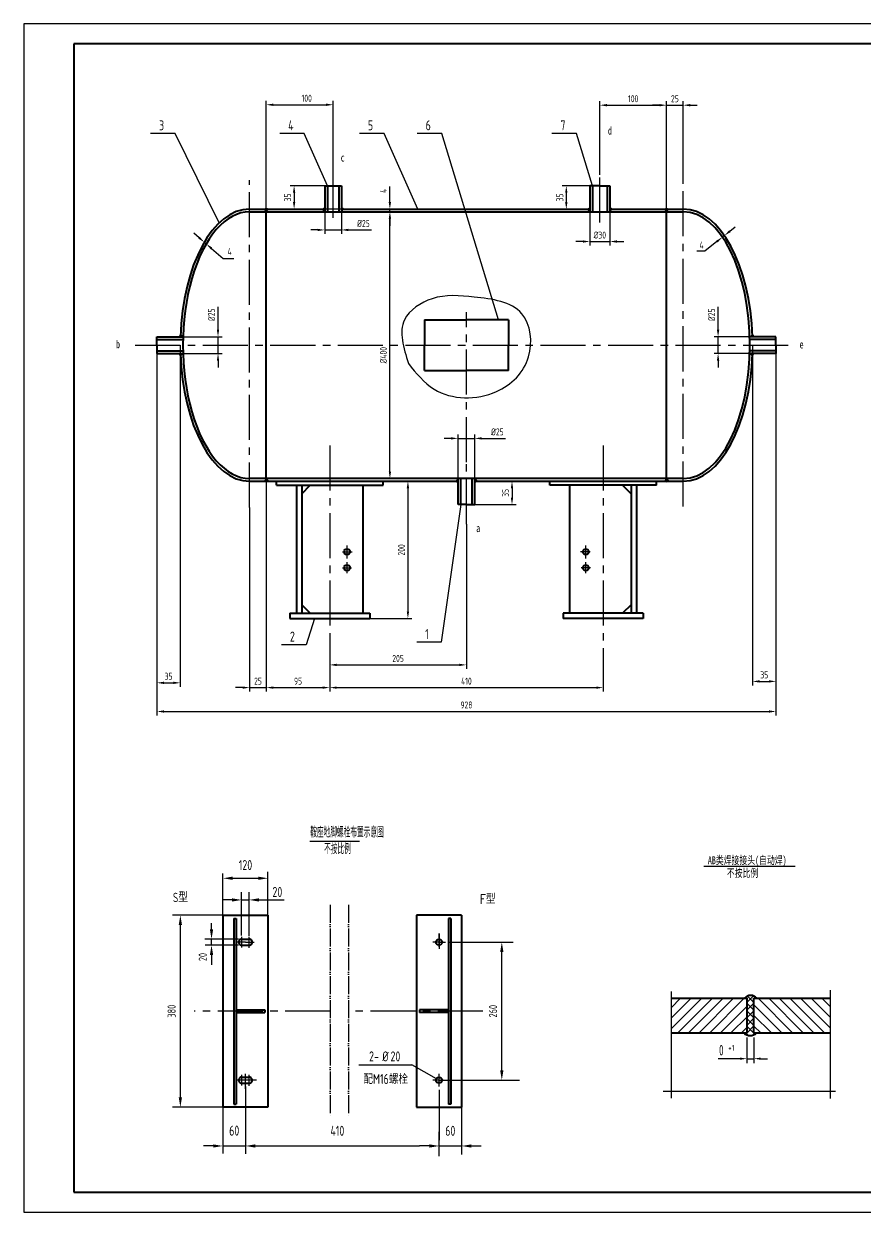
# Model space of a CAD drawing. Extents: x 42 to 883, y 58 to 652.
# Drawn here: x 42 to 462, y 58 to 652 of the extents above; entities that cross this region are included whole.
import ezdxf

# ---------------------------------------------------------------- set-up
doc = ezdxf.new("R2010")
doc.units = 0
doc.header["$LTSCALE"] = 30
doc.header["$MEASUREMENT"] = 0
for name, pattern in [('CENT2', [0.55, 0.4, -0.05, 0.05, -0.05]), ('CENTER2', [1.125, 0.75, -0.125, 0.125, -0.125]), ('DASHED', [0.75, 0.5, -0.25]), ('DIVIDE-M', [39, 30, -3, 0, -3, 0, -3]), ('DIVIDE2', [15.875, 6.35, -3.175, 0, -3.175, 0, -3.175])]:
    doc.linetypes.add(name, pattern=pattern)
doc.layers.get('0').update_dxf_attribs({"color": 3, "linetype": 'CONTINUOUS'})
doc.layers.get('DEFPOINTS').update_dxf_attribs({"linetype": 'CONTINUOUS'})
for name, color, linetype in [('4虚线层', 6, 'DASHED'), ('5剖面线层', 2, 'CONTINUOUS'), ('TXT', 3, 'CONTINUOUS'), ('中心线', 1, 'CENTER2'), ('图层1', 7, 'DIVIDE2'), ('细实线', 3, 'CONTINUOUS')]:
    doc.layers.add(name, color=color, linetype=linetype)
doc.layers.add('粗实线', color=7, linetype='CONTINUOUS', lineweight=40)
doc.layers.add('马 轮廓线', color=7, linetype='CONTINUOUS', lineweight=40)
doc.styles.add('HZ', font='SIMFANG.TTF', dxfattribs={"width": 0.7})
doc.styles.add('HZFS', font='simplex', dxfattribs={"width": 0.8, "bigfont": 'hzdx'})
doc.styles.add('PC_TEXTSTYLE', font='isocp.shx', dxfattribs={"width": 0.8, "bigfont": 'hzfs.shx'})
doc.styles.get("Standard").update_dxf_attribs({"font": 'isocp.shx', "width": 0.707, "bigfont": 'hztxt.shx'})
doc.styles.add('TH_GBDIM', font='romans.shx', dxfattribs={"width": 0.8, "bigfont": 'gbcbig.shx'})
doc.dimstyles.new('TH_GBDIM', dxfattribs={"dimtxt": 3.5, "dimasz": 3.5, "dimexe": 2, "dimexo": 0, "dimgap": 1.5, "dimtad": 1, "dimdec": 0, "dimlfac": 3, "dimzin": 0, "dimdsep": 46, "dimtxsty": 'Standard', "dimcen": 2.5, "dimclrd": 256, "dimclre": 256, "dimclrt": 3, "dimadec": 0, "dimazin": 0, "dimtfac": 0.714286, "dimtdec": 0, "dimtmove": 0, "dimatfit": 3, "dimfxl": 1, "dimtolj": 1, "dimtzin": 0, "dimarcsym": 0})

# ---------------------------------------------------------------- blocks, each defined once
blk = doc.blocks.new('*D15')
at = {"layer": 'DEFPOINTS', "color": 0}
for p in [(196.18, 611.63), (196.18, 575.75), (162.84, 559.47)]:
    blk.add_point(p, dxfattribs=at)
at = {"layer": '细实线', "lineweight": -2}
for p, q in [((162.84, 559.47), (162.84, 613.63)), ((196.18, 575.75), (196.18, 613.63)), ((166.34, 611.63), (192.68, 611.63))]:
    blk.add_line(p, q, dxfattribs=at)
at = {"layer": '细实线'}
for points in [[(166.34, 612.21), (166.34, 611.04), (162.84, 611.63)], [(192.68, 612.21), (192.68, 611.04), (196.18, 611.63)]]:
    blk.add_solid(points, dxfattribs=at)
at = {"layer": '细实线', "color": 3, "insert": (183.03, 614.88), "char_height": 3.5, "attachment_point": 5}
blk.add_mtext('\\A1;100', dxfattribs=at)
blk = doc.blocks.new('*D16')
at = {"layer": 'DEFPOINTS', "color": 0}
for p in [(362.84, 611.4), (329.51, 576.61), (362.84, 559.47)]:
    blk.add_point(p, dxfattribs=at)
at = {"layer": '细实线', "lineweight": -2}
for p, q in [((329.51, 576.61), (329.51, 613.4)), ((362.84, 559.47), (362.84, 613.4)), ((333.01, 611.4), (359.34, 611.4))]:
    blk.add_line(p, q, dxfattribs=at)
at = {"layer": '细实线'}
for points in [[(333.01, 611.99), (333.01, 610.82), (329.51, 611.4)], [(359.34, 611.99), (359.34, 610.82), (362.84, 611.4)]]:
    blk.add_solid(points, dxfattribs=at)
at = {"layer": '细实线', "color": 3, "insert": (346.18, 614.65), "char_height": 3.5, "attachment_point": 5}
blk.add_mtext('\\A1;100', dxfattribs=at)
blk = doc.blocks.new('*D17')
at = {"layer": 'DEFPOINTS', "color": 0}
for p in [(371.18, 611.4), (371.18, 574.45), (362.84, 559.47)]:
    blk.add_point(p, dxfattribs=at)
at = {"layer": '细实线', "lineweight": -2}
for p, q in [((362.84, 559.47), (362.84, 613.4)), ((371.18, 574.45), (371.18, 613.4)), ((359.34, 611.4), (355.84, 611.4)), ((362.84, 611.4), (371.18, 611.4)), ((374.68, 611.4), (378.18, 611.4))]:
    blk.add_line(p, q, dxfattribs=at)
at = {"layer": '细实线'}
for points in [[(359.34, 611.99), (359.34, 610.82), (362.84, 611.4)], [(374.68, 611.99), (374.68, 610.82), (371.18, 611.4)]]:
    blk.add_solid(points, dxfattribs=at)
at = {"layer": '细实线', "color": 3, "insert": (367.01, 614.65), "char_height": 3.5, "attachment_point": 5}
blk.add_mtext('\\A1;25', dxfattribs=at)
blk = doc.blocks.new('*D18')
at = {"layer": 'DEFPOINTS', "color": 0}
for p in [(405.84, 491.47), (417.51, 491.47), (417.51, 323.41)]:
    blk.add_point(p, dxfattribs=at)
at = {"layer": '细实线', "lineweight": -2}
for p, q in [((405.84, 491.47), (405.84, 321.41)), ((417.51, 491.47), (417.51, 321.41)), ((409.34, 323.41), (414.01, 323.41))]:
    blk.add_line(p, q, dxfattribs=at)
at = {"layer": '细实线'}
for points in [[(409.34, 324), (409.34, 322.83), (405.84, 323.41)], [(414.01, 324), (414.01, 322.83), (417.51, 323.41)]]:
    blk.add_solid(points, dxfattribs=at)
at = {"layer": '细实线', "color": 3, "insert": (411.68, 326.66), "char_height": 3.5, "attachment_point": 5}
blk.add_mtext('\\A1;35', dxfattribs=at)
blk = doc.blocks.new('*D19')
at = {"layer": 'DEFPOINTS', "color": 0}
for p in [(200.34, 571.14), (176.72, 559.47), (200.34, 559.47)]:
    blk.add_point(p, dxfattribs=at)
at = {"layer": '细实线', "lineweight": -2}
for p, q in [((200.34, 571.14), (174.72, 571.14)), ((176.72, 567.64), (176.72, 562.97)), ((200.34, 559.47), (174.72, 559.47))]:
    blk.add_line(p, q, dxfattribs=at)
at = {"layer": '细实线'}
for points in [[(176.14, 567.64), (177.3, 567.64), (176.72, 571.14)], [(176.14, 562.97), (177.3, 562.97), (176.72, 559.47)]]:
    blk.add_solid(points, dxfattribs=at)
at = {"layer": '细实线', "color": 3, "insert": (173.47, 565.3), "char_height": 3.5, "attachment_point": 5, "rotation": 90}
blk.add_mtext('\\A1;35', dxfattribs=at)
blk = doc.blocks.new('*D20')
at = {"layer": 'DEFPOINTS', "color": 0}
for p in [(324.51, 571.14), (312.75, 559.47), (324.51, 559.47)]:
    blk.add_point(p, dxfattribs=at)
at = {"layer": '细实线', "lineweight": -2}
for p, q in [((324.51, 571.14), (310.75, 571.14)), ((312.75, 567.64), (312.75, 562.97)), ((324.51, 559.47), (310.75, 559.47))]:
    blk.add_line(p, q, dxfattribs=at)
at = {"layer": '细实线'}
for points in [[(312.17, 567.64), (313.33, 567.64), (312.75, 571.14)], [(312.17, 562.97), (313.33, 562.97), (312.75, 559.47)]]:
    blk.add_solid(points, dxfattribs=at)
at = {"layer": '细实线', "color": 3, "insert": (309.5, 565.3), "char_height": 3.5, "attachment_point": 5, "rotation": 90}
blk.add_mtext('\\A1;35', dxfattribs=at)
blk = doc.blocks.new('*D21')
at = {"layer": 'DEFPOINTS', "color": 0}
for p in [(108.18, 495.64), (119.84, 491.47), (119.84, 322.71)]:
    blk.add_point(p, dxfattribs=at)
at = {"layer": '细实线', "lineweight": -2}
for p, q in [((108.18, 495.64), (108.18, 320.71)), ((119.84, 491.47), (119.84, 320.71)), ((111.68, 322.71), (116.34, 322.71))]:
    blk.add_line(p, q, dxfattribs=at)
at = {"layer": '细实线'}
for points in [[(111.68, 323.29), (111.68, 322.12), (108.18, 322.71)], [(116.34, 323.29), (116.34, 322.12), (119.84, 322.71)]]:
    blk.add_solid(points, dxfattribs=at)
at = {"layer": '细实线', "color": 3, "insert": (114.01, 325.96), "char_height": 3.5, "attachment_point": 5}
blk.add_mtext('\\A1;35', dxfattribs=at)
blk = doc.blocks.new('*D22')
at = {"layer": 'DEFPOINTS', "color": 0}
for p in [(162.84, 423.47), (194.51, 335.94), (194.51, 320.3)]:
    blk.add_point(p, dxfattribs=at)
at = {"layer": '细实线', "lineweight": -2}
for p, q in [((162.84, 423.47), (162.84, 318.3)), ((194.51, 335.94), (194.51, 318.3)), ((166.34, 320.3), (191.01, 320.3))]:
    blk.add_line(p, q, dxfattribs=at)
at = {"layer": '细实线'}
for points in [[(166.34, 320.88), (166.34, 319.72), (162.84, 320.3)], [(191.01, 320.88), (191.01, 319.72), (194.51, 320.3)]]:
    blk.add_solid(points, dxfattribs=at)
at = {"layer": '细实线', "color": 3, "insert": (178.68, 323.55), "char_height": 3.5, "attachment_point": 5}
blk.add_mtext('\\A1;95', dxfattribs=at)
blk = doc.blocks.new('*D23')
at = {"layer": 'DEFPOINTS', "color": 0}
for p in [(194.51, 339.24), (331.18, 335.13), (331.18, 320.3)]:
    blk.add_point(p, dxfattribs=at)
at = {"layer": '细实线', "lineweight": -2}
for p, q in [((194.51, 339.24), (194.51, 318.3)), ((331.18, 335.13), (331.18, 318.3)), ((198.01, 320.3), (327.68, 320.3))]:
    blk.add_line(p, q, dxfattribs=at)
at = {"layer": '细实线'}
for points in [[(198.01, 320.88), (198.01, 319.72), (194.51, 320.3)], [(327.68, 320.88), (327.68, 319.72), (331.18, 320.3)]]:
    blk.add_solid(points, dxfattribs=at)
at = {"layer": '细实线', "color": 3, "insert": (262.84, 323.55), "char_height": 3.5, "attachment_point": 5}
blk.add_mtext('\\A1;410', dxfattribs=at)
blk = doc.blocks.new('*D24')
at = {"layer": 'DEFPOINTS', "color": 0}
for p in [(262.84, 402.07), (194.51, 344.16), (262.84, 331.67)]:
    blk.add_point(p, dxfattribs=at)
at = {"layer": '细实线', "lineweight": -2}
for p, q in [((262.84, 402.07), (262.84, 329.67)), ((194.51, 344.16), (194.51, 329.67)), ((198.01, 331.67), (259.34, 331.67))]:
    blk.add_line(p, q, dxfattribs=at)
at = {"layer": '细实线'}
for points in [[(198.01, 332.25), (198.01, 331.08), (194.51, 331.67)], [(259.34, 332.25), (259.34, 331.08), (262.84, 331.67)]]:
    blk.add_solid(points, dxfattribs=at)
at = {"layer": '细实线', "color": 3, "insert": (228.68, 334.92), "char_height": 3.5, "attachment_point": 5}
blk.add_mtext('\\A1;205', dxfattribs=at)
blk = doc.blocks.new('*D28')
at = {"layer": 'DEFPOINTS', "color": 0}
for p in [(108.18, 487.3), (417.51, 487.3), (417.51, 308.38)]:
    blk.add_point(p, dxfattribs=at)
at = {"layer": '细实线', "lineweight": -2}
for p, q in [((108.18, 487.3), (108.18, 306.38)), ((417.51, 487.3), (417.51, 306.38)), ((111.68, 308.38), (414.01, 308.38))]:
    blk.add_line(p, q, dxfattribs=at)
at = {"layer": '细实线'}
for points in [[(111.68, 308.96), (111.68, 307.79), (108.18, 308.38)], [(414.01, 308.96), (414.01, 307.79), (417.51, 308.38)]]:
    blk.add_solid(points, dxfattribs=at)
at = {"layer": '细实线', "color": 3, "insert": (262.84, 311.63), "char_height": 3.5, "attachment_point": 5}
blk.add_mtext('\\A1;928', dxfattribs=at)
blk = doc.blocks.new('*D30')
at = {"layer": 'DEFPOINTS', "color": 0}
for p in [(268.03, 423.47), (267.01, 411.8), (285.61, 411.8)]:
    blk.add_point(p, dxfattribs=at)
at = {"layer": '细实线', "lineweight": -2}
for p, q in [((268.03, 423.47), (287.61, 423.47)), ((285.61, 419.97), (285.61, 415.3)), ((267.01, 411.8), (287.61, 411.8))]:
    blk.add_line(p, q, dxfattribs=at)
at = {"layer": '细实线'}
for points in [[(285.03, 419.97), (286.19, 419.97), (285.61, 423.47)], [(285.03, 415.3), (286.19, 415.3), (285.61, 411.8)]]:
    blk.add_solid(points, dxfattribs=at)
at = {"layer": '细实线', "color": 3, "insert": (282.36, 417.64), "char_height": 3.5, "attachment_point": 5, "rotation": 90}
blk.add_mtext('\\A1;35', dxfattribs=at)
blk = doc.blocks.new('*D31')
at = {"layer": 'DEFPOINTS', "color": 0}
for p in [(221.18, 423.47), (214.51, 354.8), (233.6, 354.8)]:
    blk.add_point(p, dxfattribs=at)
at = {"layer": '细实线', "lineweight": -2}
for p, q in [((221.18, 423.47), (235.6, 423.47)), ((233.6, 419.97), (233.6, 358.3)), ((214.51, 354.8), (235.6, 354.8))]:
    blk.add_line(p, q, dxfattribs=at)
at = {"layer": '细实线'}
for points in [[(233.02, 419.97), (234.18, 419.97), (233.6, 423.47)], [(233.02, 358.3), (234.18, 358.3), (233.6, 354.8)]]:
    blk.add_solid(points, dxfattribs=at)
at = {"layer": '细实线', "color": 3, "insert": (230.35, 389.14), "char_height": 3.5, "attachment_point": 5, "rotation": 90}
blk.add_mtext('\\A1;200{}{}', dxfattribs=at)
blk = doc.blocks.new('*D32')
at = {"layer": 'DEFPOINTS', "color": 0}
for p in [(162.84, 423.47), (154.51, 410.37), (162.84, 320.3)]:
    blk.add_point(p, dxfattribs=at)
at = {"layer": '细实线', "lineweight": -2}
for p, q in [((162.84, 423.47), (162.84, 318.3)), ((154.51, 410.37), (154.51, 318.3)), ((151.01, 320.3), (147.51, 320.3)), ((154.51, 320.3), (162.84, 320.3)), ((166.34, 320.3), (169.84, 320.3))]:
    blk.add_line(p, q, dxfattribs=at)
at = {"layer": '细实线'}
for points in [[(151.01, 320.88), (151.01, 319.72), (154.51, 320.3)], [(166.34, 320.88), (166.34, 319.72), (162.84, 320.3)]]:
    blk.add_solid(points, dxfattribs=at)
at = {"layer": '细实线', "color": 3, "insert": (158.68, 323.55), "char_height": 3.5, "attachment_point": 5}
blk.add_mtext('\\A1;25', dxfattribs=at)
blk = doc.blocks.new('*D34')
at = {"layer": 'DEFPOINTS', "color": 0}
for p in [(121.24, 495.64), (121.24, 487.3), (138.69, 487.3)]:
    blk.add_point(p, dxfattribs=at)
at = {"layer": '细实线', "lineweight": -2}
for p, q in [((138.69, 499.14), (138.69, 510.69)), ((121.24, 495.64), (140.69, 495.64)), ((138.69, 487.3), (138.69, 495.64)), ((121.24, 487.3), (140.69, 487.3)), ((138.69, 483.8), (138.69, 480.3))]:
    blk.add_line(p, q, dxfattribs=at)
at = {"layer": '细实线'}
for points in [[(138.11, 499.14), (139.27, 499.14), (138.69, 495.64)], [(138.11, 483.8), (139.27, 483.8), (138.69, 487.3)]]:
    blk.add_solid(points, dxfattribs=at)
at = {"layer": '细实线', "color": 3, "insert": (135.44, 506.66), "char_height": 3.5, "attachment_point": 5, "rotation": 90}
blk.add_mtext('\\A1;%%c25{}{}', dxfattribs=at)
blk = doc.blocks.new('*D35')
at = {"layer": 'DEFPOINTS', "color": 0}
for p in [(192.01, 558.14), (200.34, 558.14), (200.34, 549.06)]:
    blk.add_point(p, dxfattribs=at)
at = {"layer": '细实线', "lineweight": -2}
for p, q in [((192.01, 558.14), (192.01, 547.06)), ((200.34, 558.14), (200.34, 547.06)), ((188.51, 549.06), (185.01, 549.06)), ((192.01, 549.06), (200.34, 549.06)), ((203.84, 549.06), (215.39, 549.06))]:
    blk.add_line(p, q, dxfattribs=at)
at = {"layer": '细实线'}
for points in [[(188.51, 549.64), (188.51, 548.48), (192.01, 549.06)], [(203.84, 549.64), (203.84, 548.48), (200.34, 549.06)]]:
    blk.add_solid(points, dxfattribs=at)
at = {"layer": '细实线', "color": 3, "insert": (211.37, 552.31), "char_height": 3.5, "attachment_point": 5}
blk.add_mtext('\\A1;%%c25{}{}', dxfattribs=at)
blk = doc.blocks.new('*D36')
at = {"layer": 'DEFPOINTS', "color": 0}
for p in [(324.51, 558.14), (334.51, 558.14), (334.51, 543.26)]:
    blk.add_point(p, dxfattribs=at)
at = {"layer": '细实线', "lineweight": -2}
for p, q in [((324.51, 558.14), (324.51, 541.26)), ((334.51, 558.14), (334.51, 541.26)), ((321.01, 543.26), (317.51, 543.26)), ((324.51, 543.26), (334.51, 543.26)), ((338.01, 543.26), (341.51, 543.26))]:
    blk.add_line(p, q, dxfattribs=at)
at = {"layer": '细实线'}
for points in [[(321.01, 543.84), (321.01, 542.67), (324.51, 543.26)], [(338.01, 543.84), (338.01, 542.67), (334.51, 543.26)]]:
    blk.add_solid(points, dxfattribs=at)
at = {"layer": '细实线', "color": 3, "insert": (329.51, 546.51), "char_height": 3.5, "attachment_point": 5}
blk.add_mtext('\\A1;%%c30{}{}', dxfattribs=at)
blk = doc.blocks.new('*D37')
at = {"layer": 'DEFPOINTS', "color": 0}
for p in [(404.44, 495.64), (388.6, 487.3), (404.44, 487.3)]:
    blk.add_point(p, dxfattribs=at)
at = {"layer": '细实线', "lineweight": -2}
for p, q in [((388.6, 499.14), (388.6, 510.69)), ((404.44, 495.64), (386.6, 495.64)), ((388.6, 487.3), (388.6, 495.64)), ((404.44, 487.3), (386.6, 487.3)), ((388.6, 483.8), (388.6, 480.3))]:
    blk.add_line(p, q, dxfattribs=at)
at = {"layer": '细实线'}
for points in [[(388.02, 499.14), (389.19, 499.14), (388.6, 495.64)], [(388.02, 483.8), (389.19, 483.8), (388.6, 487.3)]]:
    blk.add_solid(points, dxfattribs=at)
at = {"layer": '细实线', "color": 3, "insert": (385.35, 506.66), "char_height": 3.5, "attachment_point": 5, "rotation": 90}
blk.add_mtext('\\A1;%%c25{}{}', dxfattribs=at)
blk = doc.blocks.new('*D38')
at = {"layer": 'DEFPOINTS', "color": 0}
for p in [(267.01, 444.87), (258.68, 424.8), (267.01, 424.8)]:
    blk.add_point(p, dxfattribs=at)
at = {"layer": '细实线', "lineweight": -2}
for p, q in [((258.68, 424.8), (258.68, 446.87)), ((267.01, 424.8), (267.01, 446.87)), ((255.18, 444.87), (251.68, 444.87)), ((258.68, 444.87), (267.01, 444.87)), ((270.51, 444.87), (282.32, 444.87))]:
    blk.add_line(p, q, dxfattribs=at)
at = {"layer": '细实线'}
for points in [[(255.18, 445.46), (255.18, 444.29), (258.68, 444.87)], [(270.51, 445.46), (270.51, 444.29), (267.01, 444.87)]]:
    blk.add_solid(points, dxfattribs=at)
at = {"layer": '细实线', "color": 3, "insert": (278.29, 448.12), "char_height": 3.5, "attachment_point": 5}
blk.add_mtext('\\A1;%%c25{}{}', dxfattribs=at)
blk = doc.blocks.new('*D39')
at = {"layer": 'DEFPOINTS', "color": 0}
for p in [(224.57, 558.14), (224.6, 558.14), (224.6, 424.8)]:
    blk.add_point(p, dxfattribs=at)
at = {"layer": '细实线', "lineweight": -2}
for p, q in [((224.57, 558.14), (226.6, 558.14)), ((224.6, 428.3), (224.6, 554.64)), ((224.6, 424.8), (222.6, 424.8))]:
    blk.add_line(p, q, dxfattribs=at)
at = {"layer": '细实线'}
for points in [[(224.02, 554.64), (225.18, 554.64), (224.6, 558.14)], [(224.02, 428.3), (225.18, 428.3), (224.6, 424.8)]]:
    blk.add_solid(points, dxfattribs=at)
at = {"layer": '细实线', "color": 3, "insert": (221.35, 486.46), "char_height": 3.5, "attachment_point": 5, "rotation": 90}
blk.add_mtext('\\A1;%%c400{}{}', dxfattribs=at)
blk = doc.blocks.new('*D40')
at = {"layer": 'DEFPOINTS', "color": 0}
for p in [(224.87, 559.47), (224.57, 558.14), (224.57, 558.14)]:
    blk.add_point(p, dxfattribs=at)
at = {"layer": '细实线', "lineweight": -2}
for p, q in [((224.57, 562.97), (224.57, 570.71)), ((224.87, 559.47), (222.57, 559.47)), ((224.57, 558.14), (224.57, 559.47)), ((224.57, 558.14), (222.57, 558.14)), ((224.57, 554.64), (224.57, 551.14))]:
    blk.add_line(p, q, dxfattribs=at)
at = {"layer": '细实线'}
for points in [[(223.99, 562.97), (225.16, 562.97), (224.57, 559.47)], [(223.99, 554.64), (225.16, 554.64), (224.57, 558.14)]]:
    blk.add_solid(points, dxfattribs=at)
at = {"layer": '细实线', "color": 3, "insert": (221.32, 568.59), "char_height": 3.5, "attachment_point": 5, "rotation": 90}
blk.add_mtext('\\A1;4', dxfattribs=at)

msp = doc.modelspace()

# ---------------------------------------------------------------- hatches: boundary and pattern name
at = {"linetype": 'Continuous'}
h = msp.add_hatch(dxfattribs=at)
h.set_pattern_fill('_USER', color=256, scale=2.7, angle=45, style=0, double=1, pattern_type=0)
h.set_pattern_definition([(45, (-353.2456, -452.0073), (-1.909188, 1.909188), []), (135, (-353.2456, -452.0073), (-1.909188, -1.909188), [])])
h.paths.add_polyline_path([(406.52, 165.03), (407.92, 165.03, 0.463663), (401.75, 165.03), (403.1, 165.03), (403.1, 147.78), (401.58, 147.78, 0.460049), (407.71, 147.78), (406.52, 147.78)])
at = {"layer": '5剖面线层'}
h = msp.add_hatch(color=256, dxfattribs=at)
h.paths.add_polyline_path([(161.82, 559.47), (163.87, 559.47, 0.247146)])
h.paths.add_polyline_path([(163.77, 559.47), (162.84, 559.47), (162.84, 558.14), (163.17, 558.14), (163.17, 558.44)])
h.paths.add_polyline_path([(162.84, 559.47), (161.91, 559.47), (162.51, 558.44), (162.51, 558.14), (162.84, 558.14)])
h = msp.add_hatch(color=256, dxfattribs=at)
h.paths.add_polyline_path([(192.01, 560.3), (192.01, 559.47), (190.98, 559.47)])
h.paths.add_polyline_path([(190.98, 559.47), (192.01, 559.47), (192.01, 558.14), (191.71, 558.14), (191.71, 558.44)])
h = msp.add_hatch(color=256, dxfattribs=at)
h.paths.add_polyline_path([(200.34, 560.3), (200.34, 559.47), (201.37, 559.47)])
h.paths.add_polyline_path([(201.37, 559.47), (200.34, 559.47), (200.34, 558.14), (200.64, 558.14), (200.64, 558.44)])
h = msp.add_hatch(color=256, dxfattribs=at)
h.paths.add_polyline_path([(324.51, 560.3), (324.51, 559.47), (323.48, 559.47)])
h.paths.add_polyline_path([(323.48, 559.47), (324.51, 559.47), (324.51, 558.14), (324.21, 558.14), (324.21, 558.44)])
h = msp.add_hatch(color=256, dxfattribs=at)
h.paths.add_polyline_path([(334.51, 560.3), (334.51, 559.47), (335.53, 559.47)])
h.paths.add_polyline_path([(335.53, 559.47), (334.51, 559.47), (334.51, 558.14), (334.81, 558.14), (334.81, 558.44)])
h = msp.add_hatch(color=256, dxfattribs=at)
h.paths.add_polyline_path([(361.82, 559.47), (363.87, 559.47, 0.247146)])
h.paths.add_polyline_path([(363.77, 559.47), (362.84, 559.47), (362.84, 558.14), (363.17, 558.14), (363.17, 558.44)])
h.paths.add_polyline_path([(362.84, 559.47), (361.91, 559.47), (362.51, 558.44), (362.51, 558.14), (362.84, 558.14)])
h = msp.add_hatch(color=256, dxfattribs=at)
h.paths.add_polyline_path([(119.08, 495.64), (119.91, 495.64), (119.91, 496.66)])
h.paths.add_polyline_path([(119.91, 496.66), (119.91, 495.64), (121.24, 495.64), (121.24, 495.94), (120.94, 495.94)])
h = msp.add_hatch(color=256, dxfattribs=at)
h.paths.add_polyline_path([(406.6, 495.64), (405.78, 495.64), (405.78, 496.66)])
h.paths.add_polyline_path([(405.78, 496.66), (405.78, 495.64), (404.44, 495.64), (404.44, 495.94), (404.74, 495.94)])
h = msp.add_hatch(color=256, dxfattribs=at)
h.paths.add_polyline_path([(119.08, 487.3), (119.91, 487.3), (119.91, 486.28)])
h.paths.add_polyline_path([(119.91, 486.28), (119.91, 487.3), (121.24, 487.3), (121.24, 487), (120.94, 487)])
h = msp.add_hatch(color=256, dxfattribs=at)
h.paths.add_polyline_path([(406.6, 487.3), (405.78, 487.3), (405.78, 486.28)])
h.paths.add_polyline_path([(405.78, 486.28), (405.78, 487.3), (404.44, 487.3), (404.44, 487), (404.74, 487)])
h = msp.add_hatch(color=256, dxfattribs=at)
h.paths.add_polyline_path([(161.82, 423.47), (163.87, 423.47, -0.247146)])
h.paths.add_polyline_path([(163.77, 423.47), (162.84, 423.47), (162.84, 424.8), (163.17, 424.8), (163.17, 424.5)])
h.paths.add_polyline_path([(162.84, 423.47), (161.91, 423.47), (162.51, 424.5), (162.51, 424.8), (162.84, 424.8)])
h = msp.add_hatch(color=256, dxfattribs=at)
h.paths.add_polyline_path([(258.68, 422.64), (258.68, 423.47), (257.65, 423.47)])
h.paths.add_polyline_path([(257.65, 423.47), (258.68, 423.47), (258.68, 424.8), (258.38, 424.8), (258.38, 424.5)])
h = msp.add_hatch(color=256, dxfattribs=at)
h.paths.add_polyline_path([(267.01, 422.64), (267.01, 423.47), (268.03, 423.47)])
h.paths.add_polyline_path([(268.03, 423.47), (267.01, 423.47), (267.01, 424.8), (267.31, 424.8), (267.31, 424.5)])
h = msp.add_hatch(color=256, dxfattribs=at)
h.paths.add_polyline_path([(361.82, 423.47), (363.87, 423.47, -0.247146)])
h.paths.add_polyline_path([(363.77, 423.47), (362.84, 423.47), (362.84, 424.8), (363.17, 424.8), (363.17, 424.5)])
h.paths.add_polyline_path([(362.84, 423.47), (361.91, 423.47), (362.51, 424.5), (362.51, 424.8), (362.84, 424.8)])
at = {"layer": '细实线', "linetype": 'Continuous'}
h = msp.add_hatch(dxfattribs=at)
h.set_pattern_fill('ANSI31', color=256, scale=30, style=0)
h.set_pattern_definition([(45, (-353.2456, -452.0073), (-2.65165, 2.65165), [])])
h.paths.add_polyline_path([(403.1, 147.78), (403.1, 165.03), (365.17, 165.03), (365.17, 147.78)])
h = msp.add_hatch(dxfattribs=at)
h.set_pattern_fill('ANSI31', color=256, scale=30, angle=90, style=0)
h.set_pattern_definition([(135, (-353.2456, -452.0073), (-2.65165, -2.65165), [])])
h.paths.add_polyline_path([(444.55, 147.78), (444.55, 165.03), (406.52, 165.03), (406.52, 147.78)])

# ---------------------------------------------------------------- linework, layer by layer
at = {"color": 3, "linetype": 'DIVIDE-M'}
for p, q in [((365.17, 168.46), (365.17, 115.04)), ((444.55, 169.14), (444.55, 115.01)), ((447.28, 118.41), (361.11, 118.41))]:
    msp.add_line(p, q, dxfattribs=at)
at = {"layer": '4虚线层', "color": 1, "linetype": 'CENT2'}
for p, q in [((249.15, 190.74), (249.15, 197.49)), ((249.15, 197.38), (249.15, 189.83)), ((152.42, 193.08), (148.09, 193.08)), ((150.54, 190.41), (150.54, 195.81)), ((152.42, 193.08), (156.78, 193.08)), ((154.27, 190.28), (154.27, 195.75)), ((249.15, 193.08), (245.97, 193.08)), ((249.15, 193.08), (252.33, 193.08)), ((150.54, 121.41), (150.54, 126.81)), ((152.42, 119.79), (152.42, 127.34)), ((154.27, 121.28), (154.27, 126.75)), ((249.15, 120.9), (249.15, 127.26)), ((157.91, 124.08), (148.09, 124.08)), ((249.15, 124.08), (245.97, 124.08)), ((249.15, 124.08), (252.33, 124.08)), ((249.15, 124.08), (253.63, 124.08))]:
    msp.add_line(p, q, dxfattribs=at)
at = {"layer": '中心线'}
for p, q in [((329.51, 552.83), (329.51, 576.61)), ((154.51, 410.37), (154.51, 573.92)), ((196.18, 555.19), (196.18, 575.75)), ((371.18, 410.88), (371.18, 574.45)), ((262.84, 433.03), (262.84, 508.02)), ((97.34, 491.47), (427.16, 491.47)), ((194.51, 441.31), (194.51, 335.94)), ((331.18, 441.31), (331.18, 335.13)), ((262.84, 402.07), (262.84, 433.03)), ((200.93, 388.23), (205.81, 388.23)), ((203.18, 384.77), (203.18, 391.27)), ((324.75, 388.23), (319.87, 388.23)), ((322.51, 384.77), (322.51, 391.27)), ((200.93, 380.23), (205.48, 380.23)), ((203.18, 377.45), (203.18, 383.03)), ((324.76, 380.23), (320.21, 380.23)), ((322.51, 377.45), (322.51, 383.03)), ((194.8, 158.58), (126.74, 158.58)), ((271.11, 158.58), (203.97, 158.58))]:
    msp.add_line(p, q, dxfattribs=at)
at = {"layer": '图层1', "color": 3, "linetype": 'DIVIDE-M', "ltscale": 0.01}
for p, q in [((194.8, 211.77), (194.8, 106.27)), ((203.97, 211.77), (203.97, 106.27))]:
    msp.add_line(p, q, dxfattribs=at)
at = {"layer": '粗实线'}
for p, q in [((365.17, 165.03), (403.1, 165.03)), ((403.1, 147.78), (403.1, 165.03)), ((406.52, 165.03), (444.55, 165.03)), ((406.52, 147.78), (406.52, 165.03)), ((365.17, 147.78), (403.1, 147.78)), ((406.52, 147.78), (444.55, 147.78))]:
    msp.add_line(p, q, dxfattribs=at)
for centre, start, end in [((404.84, 162.42), 40.24915, 139.75085), ((404.64, 150.41), 220.59051, 319.40949)]:
    msp.add_arc(centre, 4.04, start, end, dxfattribs=at)
at = {"layer": '细实线'}
for p, q in [((882.63, 652.1), (41.63, 652.1)), ((41.63, 652.1), (41.63, 58.1)), ((117.27, 597.25), (105, 597.25)), ((139.32, 552.59), (117.27, 597.25)), ((181.81, 597.25), (169.54, 597.25)), ((193.34, 571.14), (181.81, 597.25)), ((221.65, 597.25), (209.37, 597.25)), ((238.49, 559.47), (221.65, 597.25)), ((250.51, 597.25), (238.24, 597.25)), ((278.8, 504.11), (250.51, 597.25)), ((317.85, 597.25), (305.58, 597.25)), ((325.84, 571.14), (317.85, 597.25)), ((162.51, 558.44), (161.91, 559.47)), ((162.51, 558.14), (162.51, 558.44)), ((163.17, 558.44), (163.77, 559.47)), ((163.17, 558.14), (163.17, 558.44)), ((190.98, 559.47), (192.01, 560.3)), ((191.71, 558.44), (190.98, 559.47)), ((191.71, 558.14), (191.71, 558.44)), ((201.37, 559.47), (200.34, 560.3)), ((200.64, 558.44), (201.37, 559.47)), ((200.64, 558.14), (200.64, 558.44)), ((323.48, 559.47), (324.51, 560.3)), ((324.21, 558.44), (323.48, 559.47)), ((324.21, 558.14), (324.21, 558.44)), ((335.53, 559.47), (334.51, 560.3)), ((334.81, 558.44), (335.53, 559.47)), ((334.81, 558.14), (334.81, 558.44)), ((362.51, 558.44), (361.91, 559.47)), ((362.51, 558.14), (362.51, 558.44)), ((363.17, 558.44), (363.77, 559.47)), ((363.17, 558.14), (363.17, 558.44)), ((162.84, 558.14), (163.44, 558.14)), ((192.01, 558.14), (191.71, 558.14)), ((200.34, 558.14), (200.64, 558.14)), ((324.51, 558.14), (324.21, 558.14)), ((334.51, 558.14), (334.81, 558.14)), ((129.2, 545.19), (126.54, 547.47)), ((390.76, 545.42), (389.5, 546.99)), ((391.74, 546.21), (390.49, 547.78)), ((394.47, 548.4), (397.21, 550.59)), ((131.85, 542.9), (132.82, 542.07)), ((388.01, 543.25), (381.97, 538.42)), ((391.74, 546.22), (390.75, 545.43)), ((135.47, 539.78), (141.34, 534.74)), ((141.34, 534.74), (146.67, 534.74)), ((381.97, 538.42), (377.95, 538.42)), ((119.91, 496.66), (119.08, 495.64)), ((120.94, 495.94), (119.91, 496.66)), ((121.24, 495.94), (120.94, 495.94)), ((121.24, 495.64), (121.24, 495.94)), ((404.44, 495.64), (404.44, 495.94)), ((404.44, 495.94), (404.74, 495.94)), ((404.74, 495.94), (405.78, 496.66)), ((405.78, 496.66), (406.6, 495.64)), ((119.91, 486.28), (119.08, 487.3)), ((121.24, 487.3), (121.24, 487)), ((404.44, 487.3), (404.44, 487)), ((405.78, 486.28), (406.6, 487.3)), ((120.94, 487), (119.91, 486.28)), ((121.24, 487), (120.94, 487)), ((404.44, 487), (404.74, 487)), ((404.74, 487), (405.78, 486.28)), ((162.51, 424.5), (161.91, 423.47)), ((162.51, 424.8), (162.51, 424.5)), ((162.84, 424.8), (163.44, 424.8)), ((163.17, 424.8), (163.17, 424.5)), ((163.17, 424.5), (163.77, 423.47)), ((258.38, 424.5), (257.65, 423.47)), ((257.65, 423.47), (258.68, 422.64)), ((258.38, 424.8), (258.38, 424.5)), ((258.68, 424.8), (258.38, 424.8)), ((267.01, 424.8), (267.31, 424.8)), ((268.03, 423.47), (267.01, 422.64)), ((267.31, 424.8), (267.31, 424.5)), ((267.31, 424.5), (268.03, 423.47)), ((362.51, 424.5), (361.91, 423.47)), ((362.51, 424.8), (362.51, 424.5)), ((363.17, 424.8), (363.17, 424.5)), ((363.17, 424.5), (363.77, 423.47)), ((260.01, 411.8), (250.26, 342.96)), ((186.96, 354.8), (182.68, 341.69)), ((182.68, 341.69), (170.41, 341.69)), ((250.26, 342.96), (237.99, 342.96)), ((184.6, 243.5), (209.48, 243.5)), ((141.17, 206.58), (141.17, 227.36)), ((163.67, 206.58), (163.67, 228.2)), ((381.5, 230.99), (427.19, 230.99)), ((146.04, 225.02), (158.79, 225.02)), ((145.64, 214.2), (140.76, 214.2)), ((150.51, 196.4), (150.51, 218.1)), ((150.51, 214.2), (154.22, 214.2)), ((154.22, 196.26), (154.22, 218.1)), ((159.1, 214.2), (171.68, 214.2)), ((141.17, 206.58), (115.98, 206.58)), ((135.45, 199.46), (135.45, 202.57)), ((119.88, 115.46), (119.88, 201.71)), ((148.96, 194.58), (132.15, 194.58)), ((148.99, 191.58), (132.21, 191.58)), ((135.45, 191.58), (135.45, 194.58)), ((254.28, 193.08), (286.24, 193.08)), ((135.45, 186.71), (135.45, 181.83)), ((280.52, 128.96), (280.52, 188.21)), ((402.98, 145.5), (402.98, 132.57)), ((406.52, 145.5), (406.52, 132.57)), ((209.01, 131.79), (214.26, 131.79)), ((214.01, 131.77), (235.62, 131.77)), ((247.84, 124.82), (235.62, 131.77)), ((399.56, 134.85), (388.59, 134.85)), ((402.98, 134.85), (406.52, 134.85)), ((409.94, 134.85), (413.36, 134.85)), ((152.42, 120.9), (152.42, 87.32)), ((249.15, 119.23), (249.15, 94.13)), ((254.62, 124.08), (289.36, 124.08)), ((141.17, 110.58), (115.98, 110.58)), ((141.17, 110.58), (141.17, 87.39)), ((249.15, 110.58), (249.12, 86.09)), ((260.4, 110.58), (260.4, 87.02)), ((136.28, 91.22), (131.41, 91.22)), ((141.16, 91.22), (152.41, 91.22)), ((157.28, 91.22), (162.16, 91.22)), ((157.29, 91.22), (239.4, 91.21)), ((244.27, 91.21), (239.4, 91.21)), ((249.15, 91.21), (260.4, 91.21)), ((265.27, 91.21), (270.15, 91.21)), ((41.63, 58.1), (882.63, 58.1))]:
    msp.add_line(p, q, dxfattribs=at)
for centre, start, end in [((162.84, 557.53), 62.23555, 117.76445), ((362.84, 557.53), 62.23555, 117.76445), ((162.84, 425.42), 242.23555, 297.76445), ((362.84, 425.42), 242.23555, 297.76445)]:
    msp.add_arc(centre, 2.2, start, end, dxfattribs=at)
msp.add_spline([(233.82, 482.33), (231.92, 504.17), (245.71, 514.67), (266.74, 515.5), (290.54, 507.21), (293.86, 485.65), (277.81, 468.23), (246.74, 469.44), (233.82, 482.33)], degree=3, dxfattribs=at)
for points in [[(394.11, 548.86), (394.83, 547.95), (391.74, 546.22)], [(129.58, 545.63), (128.82, 544.75), (131.85, 542.9)], [(135.85, 540.23), (135.09, 539.34), (132.82, 542.07)], [(387.65, 543.7), (388.38, 542.79), (390.75, 545.43)], [(146.04, 225.84), (146.04, 224.21), (141.17, 225.02)], [(158.79, 225.84), (158.79, 224.21), (163.67, 225.02)], [(145.64, 215.01), (145.64, 213.38), (150.51, 214.2)], [(159.1, 215.01), (159.1, 213.38), (154.22, 214.2)], [(119.06, 201.71), (120.69, 201.71), (119.88, 206.58)], [(134.64, 199.46), (136.26, 199.46), (135.45, 194.58)], [(134.64, 186.71), (136.26, 186.71), (135.45, 191.58)], [(279.7, 188.21), (281.33, 188.21), (280.52, 193.08)], [(399.56, 134.28), (399.56, 135.42), (402.98, 134.85)], [(409.94, 134.28), (409.94, 135.42), (406.52, 134.85)], [(279.7, 128.96), (281.33, 128.96), (280.52, 124.08)], [(119.06, 115.46), (120.69, 115.46), (119.88, 110.58)], [(136.28, 92.03), (136.28, 90.41), (141.16, 91.22)], [(157.28, 92.03), (157.28, 90.41), (152.41, 91.22)], [(157.29, 92.03), (157.29, 90.4), (152.42, 91.22)], [(244.27, 92.03), (244.27, 90.4), (249.15, 91.22)], [(244.27, 92.02), (244.27, 90.39), (249.15, 91.21)], [(265.27, 92.02), (265.27, 90.39), (260.4, 91.21)]]:
    msp.add_solid(points, dxfattribs=at)
at = {"layer": '马 轮廓线', "linetype": 'ByBlock'}
for p, q in [((872.63, 642.1), (66.63, 642.1)), ((66.63, 642.1), (66.63, 68.1)), ((192.01, 571.14), (200.34, 571.14)), ((192.01, 571.14), (192.01, 558.14)), ((193.34, 571.14), (193.34, 558.14)), ((199.01, 571.14), (199.01, 558.14)), ((200.34, 571.14), (200.34, 558.14)), ((324.51, 571.14), (324.51, 558.14)), ((329.51, 571.14), (324.51, 571.14)), ((325.84, 571.14), (325.84, 558.14)), ((329.51, 571.14), (334.51, 571.14)), ((333.18, 571.14), (333.18, 558.14)), ((334.51, 571.14), (334.51, 558.14)), ((154.51, 559.47), (192.01, 559.47)), ((162.84, 423.47), (162.84, 559.47)), ((200.34, 559.47), (324.51, 559.47)), ((334.51, 559.47), (371.18, 559.47)), ((362.84, 423.47), (362.84, 559.47)), ((154.51, 558.14), (371.18, 558.14)), ((241.9, 504.11), (262.84, 504.11)), ((241.9, 504.11), (241.9, 491.47)), ((283.78, 504.11), (262.84, 504.11)), ((283.78, 504.11), (283.78, 491.47)), ((108.18, 491.47), (108.18, 495.64)), ((108.18, 495.64), (121.24, 495.64)), ((108.18, 494.3), (121.24, 494.3)), ((417.51, 495.64), (404.44, 495.64)), ((417.51, 494.3), (404.44, 494.3)), ((417.51, 491.47), (417.51, 495.64)), ((108.18, 491.47), (108.18, 487.3)), ((108.18, 488.64), (121.24, 488.64)), ((108.18, 487.3), (121.24, 487.3)), ((241.9, 478.83), (241.9, 491.47)), ((283.78, 478.83), (283.78, 491.47)), ((417.51, 488.64), (404.44, 488.64)), ((417.51, 487.3), (404.44, 487.3)), ((417.51, 491.47), (417.51, 487.3)), ((241.9, 478.83), (262.84, 478.83)), ((283.78, 478.83), (262.84, 478.83)), ((371.18, 424.8), (154.51, 424.8)), ((154.51, 423.47), (258.68, 423.47)), ((167.84, 421.47), (167.84, 423.47)), ((221.18, 421.47), (221.18, 423.47)), ((258.68, 411.8), (258.68, 424.8)), ((260.01, 411.8), (260.01, 424.8)), ((265.68, 411.8), (265.68, 424.8)), ((267.01, 411.8), (267.01, 424.8)), ((267.01, 423.47), (371.18, 423.47)), ((304.51, 421.47), (304.51, 423.47)), ((357.84, 421.47), (357.84, 423.47)), ((167.84, 421.47), (211.18, 421.47)), ((174.51, 421.47), (214.51, 421.47)), ((177.84, 421.47), (177.84, 357.53)), ((180.51, 421.47), (180.51, 357.53)), ((180.51, 417.2), (184.78, 421.47)), ((211.18, 357.47), (211.18, 421.47)), ((211.18, 421.47), (221.18, 421.47)), ((314.51, 421.47), (304.51, 421.47)), ((351.18, 421.47), (311.18, 421.47)), ((314.51, 357.47), (314.51, 421.47)), ((357.84, 421.47), (314.51, 421.47)), ((345.18, 417.2), (340.91, 421.47)), ((345.18, 421.47), (345.18, 357.53)), ((347.84, 421.47), (347.84, 357.53)), ((262.84, 411.8), (258.68, 411.8)), ((262.84, 411.8), (267.01, 411.8)), ((174.51, 357.47), (174.51, 354.8)), ((174.51, 357.47), (214.51, 357.47)), ((180.51, 361.74), (184.78, 357.47)), ((214.51, 357.47), (214.51, 354.8)), ((351.18, 357.47), (311.18, 357.47)), ((311.18, 357.47), (311.18, 354.8)), ((345.18, 361.74), (340.91, 357.47)), ((351.18, 357.47), (351.18, 354.8)), ((174.51, 354.8), (214.51, 354.8)), ((351.18, 354.8), (311.18, 354.8)), ((141.17, 206.58), (141.17, 110.58)), ((141.17, 206.58), (163.67, 206.58)), ((146.57, 204.98), (146.57, 112.18)), ((146.57, 204.98), (147.77, 204.98)), ((147.77, 204.98), (147.77, 112.18)), ((163.67, 206.58), (163.67, 110.58)), ((237.9, 206.58), (237.9, 110.58)), ((260.4, 206.58), (237.9, 206.58)), ((253.8, 204.98), (253.8, 112.18)), ((255, 204.98), (253.8, 204.98)), ((255, 204.98), (255, 112.18)), ((260.4, 206.58), (260.4, 110.58)), ((150.47, 194.58), (154.29, 194.58)), ((150.54, 191.58), (154.29, 191.58)), ((147.77, 159.18), (162.17, 159.18)), ((147.77, 157.98), (162.17, 157.98)), ((162.17, 159.18), (162.17, 157.98)), ((239.37, 159.18), (239.37, 157.98)), ((253.8, 159.18), (239.37, 159.18)), ((253.8, 157.98), (239.37, 157.98)), ((150.55, 125.58), (154.29, 125.58)), ((150.61, 122.59), (154.29, 122.58)), ((163.67, 110.58), (141.17, 110.58)), ((146.57, 112.18), (147.77, 112.18)), ((237.9, 110.58), (260.4, 110.58)), ((255, 112.18), (253.8, 112.18)), ((66.63, 68.1), (872.63, 68.1))]:
    msp.add_line(p, q, dxfattribs=at)
for centre, radius in [((203.18, 388.23), 1.47), ((322.51, 388.23), 1.47), ((203.18, 380.23), 1.47), ((322.51, 380.23), 1.47), ((249.15, 193.08), 1.5), ((249.15, 124.08), 1.5)]:
    msp.add_circle(centre, radius, dxfattribs=at)
for centre, start, end in [((150.54, 193.08), 87.52842, 271.89307), ((154.29, 193.08), 269.14956, 90.7597), ((150.54, 124.08), 89.83409, 272.47158), ((154.29, 124.08), 269.2403, 90.85044)]:
    msp.add_arc(centre, 1.5, start, end, dxfattribs=at)
for centre, major_axis, ratio, start_param, end_param in [((154.51, 491.47), (0, 68), 0.509804, 0, 1.509483), ((371.18, 491.47), (0, 68), 0.509804, 4.773702, 6.283185), ((154.51, 491.47), (0, 66.67), 0.5, 0, 3.141593), ((371.18, 491.47), (0, 66.67), 0.5, 3.141593, 6.283185), ((154.51, 491.47), (0, 68), 0.509804, 1.632109, 3.141593), ((371.18, 491.47), (0, 68), 0.509804, 3.141593, 4.651076)]:
    msp.add_ellipse(centre, major_axis=major_axis, ratio=ratio, start_param=start_param, end_param=end_param, dxfattribs=at)

# ---------------------------------------------------------------- texts
at = {"layer": 'TXT', "width": 0.8}
for s, style, p in [('S型', 'PC_TEXTSTYLE', (116.17, 213.09)), ('F型', 'HZFS', (269.63, 212.25))]:
    msp.add_text(s, height=4.688, dxfattribs=dict(at, style=style)).set_placement(p)
at = {"layer": '细实线'}
for s, height, style, width, p in [('3', 5, 'PC_TEXTSTYLE', 0.8, (109.23, 598.87)), ('4', 5, 'PC_TEXTSTYLE', 0.8, (173.76, 598.87)), ('5', 5, 'PC_TEXTSTYLE', 0.8, (213.6, 598.87)), ('6', 5, 'PC_TEXTSTYLE', 0.8, (242.46, 598.87)), ('7', 5, 'PC_TEXTSTYLE', 0.8, (309.81, 598.87)), ('d', 4, 'HZ', 0.7, (333.54, 596.72)), ('c', 4, 'HZ', 0.7, (199.99, 583.22)), ('b', 4, 'HZ', 0.7, (87.71, 489.92)), ('e', 4, 'HZ', 0.7, (429.31, 489.84)), ('a', 4, 'HZ', 0.7, (267.72, 398.01)), ('2', 5, 'PC_TEXTSTYLE', 0.8, (174.63, 343.32)), ('1', 5, 'PC_TEXTSTYLE', 0.8, (242.22, 344.59)), ('鞍座地脚螺栓布置示意图', 5.4, 'TH_GBDIM', 0.618, (184.81, 245.38)), ('不按比例', 5.4, 'TH_GBDIM', 0.618, (191.72, 237.06)), ('AB类焊接接头(自动焊)', 4, 'HZ', 0.7, (383.49, 232.05)), ('不按比例', 4, 'HZ', 0.7, (392.98, 225.62)), ('2-', 5, 'PC_TEXTSTYLE', 0.8, (214.18, 133.48)), ('%%c', 5, 'PC_TEXTSTYLE', 0.8, (220.82, 133.48)), ('20', 5, 'PC_TEXTSTYLE', 0.8, (224.89, 133.48)), ('+1', 3, 'PC_TEXTSTYLE', 0.8, (393.6, 138.78)), ('配M16螺栓', 5, 'PC_TEXTSTYLE', 0.8, (211.34, 122.21))]:
    msp.add_text(s, height=height, dxfattribs=dict(at, style=style, width=width)).set_placement(p)
at = {"layer": '细实线', "style": 'PC_TEXTSTYLE', "width": 0.7}
msp.add_text('0', height=5.25, rotation=0.91304, dxfattribs=at).set_placement((389.11, 136.42))
at = {"layer": '细实线', "color": 3, "char_height": 3.5, "attachment_point": 5}
for insert, rotation in [((380.33, 541.44), 359.43557), ((144.47, 538.2), 358.07957)]:
    msp.add_mtext('\\A1;4', dxfattribs=dict(at, insert=insert, rotation=rotation))
at = {"layer": '细实线', "char_height": 5, "attachment_point": 5, "style": 'PC_TEXTSTYLE'}
for s, insert in [('120', (152.42, 231.61)), ('20', (168.36, 218.17)), ('60', (146.79, 98.89)), ('410', (198.34, 98.81)), ('60', (254.77, 98.8))]:
    msp.add_mtext(s, dxfattribs=dict(at, insert=insert))
at = {"layer": '细实线', "char_height": 4.05, "attachment_point": 5, "rotation": 90, "style": 'PC_TEXTSTYLE'}
for s, insert in [('\\A1;20', (131.06, 185.65)), ('380', (115.49, 158.58)), ('260', (276.13, 158.58))]:
    msp.add_mtext(s, dxfattribs=dict(at, insert=insert))

# ---------------------------------------------------------------- dimensions: what is measured, and where the dimension line sits
at = {"layer": '细实线'}
for base, p1, p2, picture, middle in [((196.18, 611.63), (162.84, 559.47), (196.18, 575.75), '*D15', (183.03, 611.63)), ((119.84, 322.71), (108.18, 495.64), (119.84, 491.47), '*D21', (114.01, 322.71))]:
    dim = msp.add_linear_dim(base=base, p1=p1, p2=p2, dimstyle='TH_GBDIM', dxfattribs=at)
    dim.commit()
    dim.dimension.update_dxf_attribs({"geometry": picture, "text_midpoint": middle, "dimtype": 160})
for base, p1, p2, picture, middle in [((362.84, 611.4), (329.51, 576.61), (362.84, 559.47), '*D16', (346.18, 614.65)), ((371.18, 611.4), (362.84, 559.47), (371.18, 574.45), '*D17', (367.01, 614.65)), ((417.51, 308.38), (108.18, 487.3), (417.51, 487.3), '*D28', (262.84, 311.63)), ((417.51, 323.41), (405.84, 491.47), (417.51, 491.47), '*D18', (411.68, 326.66)), ((162.84, 320.3), (154.51, 410.37), (162.84, 423.47), '*D32', (158.68, 323.55)), ((194.51, 320.3), (162.84, 423.47), (194.51, 335.94), '*D22', (178.68, 323.55)), ((262.84, 331.67), (194.51, 344.16), (262.84, 402.07), '*D24', (228.68, 334.92)), ((331.18, 320.3), (194.51, 339.24), (331.18, 335.13), '*D23', (262.84, 323.55))]:
    dim = msp.add_linear_dim(base=base, p1=p1, p2=p2, dimstyle='TH_GBDIM', dxfattribs=at)
    dim.commit()
    dim.dimension.update_dxf_attribs({"geometry": picture, "text_midpoint": middle})
for base, p1, p2, picture, middle in [((176.72, 559.47), (200.34, 571.14), (200.34, 559.47), '*D19', (176.72, 565.3)), ((224.57, 558.14), (224.87, 559.47), (224.57, 558.14), '*D40', (224.57, 568.59))]:
    dim = msp.add_linear_dim(base=base, p1=p1, p2=p2, angle=90, dimstyle='TH_GBDIM', dxfattribs=at)
    dim.commit()
    dim.dimension.update_dxf_attribs({"geometry": picture, "text_midpoint": middle, "dimtype": 160})
for base, p1, p2, picture, middle in [((312.75, 559.47), (324.51, 571.14), (324.51, 559.47), '*D20', (309.5, 565.3)), ((285.61, 411.8), (268.03, 423.47), (267.01, 411.8), '*D30', (282.36, 417.64))]:
    dim = msp.add_linear_dim(base=base, p1=p1, p2=p2, angle=90, dimstyle='TH_GBDIM', dxfattribs=at)
    dim.commit()
    dim.dimension.update_dxf_attribs({"geometry": picture, "text_midpoint": middle})
for base, p1, p2, picture, middle in [((200.34, 549.06), (192.01, 558.14), (200.34, 558.14), '*D35', (211.37, 549.06)), ((267.01, 444.87), (258.68, 424.8), (267.01, 424.8), '*D38', (278.29, 444.87))]:
    dim = msp.add_linear_dim(base=base, p1=p1, p2=p2, text='%%c<>{}{}', dimstyle='TH_GBDIM', override={"dimgap": 1.5, "dimtad": 1, "dimjust": 0, "dimdec": 0, "dimlfac": 3, "dimse1": 0, "dimse2": 0, "dimsd1": 0, "dimsd2": 0}, dxfattribs=at)
    dim.commit()
    dim.dimension.update_dxf_attribs({"geometry": picture, "text_midpoint": middle, "dimtype": 160})
for base, p1, p2, picture, middle in [((224.6, 558.14), (224.6, 424.8), (224.57, 558.14), '*D39', (224.6, 486.46)), ((138.69, 487.3), (121.24, 495.64), (121.24, 487.3), '*D34', (138.69, 506.66)), ((388.6, 487.3), (404.44, 495.64), (404.44, 487.3), '*D37', (388.6, 506.66))]:
    dim = msp.add_linear_dim(base=base, p1=p1, p2=p2, angle=90, text='%%c<>{}{}', dimstyle='TH_GBDIM', override={"dimgap": 1.5, "dimtad": 1, "dimjust": 0, "dimdec": 0, "dimlfac": 3, "dimse1": 0, "dimse2": 0, "dimsd1": 0, "dimsd2": 0}, dxfattribs=at)
    dim.commit()
    dim.dimension.update_dxf_attribs({"geometry": picture, "text_midpoint": middle, "dimtype": 160})
dim = msp.add_linear_dim(base=(334.51, 543.26), p1=(324.51, 558.14), p2=(334.51, 558.14), text='%%c<>{}{}', dimstyle='TH_GBDIM', override={"dimgap": 1.5, "dimtad": 1, "dimjust": 0, "dimdec": 0, "dimlfac": 3, "dimse1": 0, "dimse2": 0, "dimsd1": 0, "dimsd2": 0}, dxfattribs=at)
dim.commit()
dim.dimension.update_dxf_attribs({"geometry": '*D36', "text_midpoint": (329.51, 546.51)})
dim = msp.add_linear_dim(base=(233.6, 354.8), p1=(221.18, 423.47), p2=(214.51, 354.8), angle=90, text='200{}{}', dimstyle='TH_GBDIM', override={"dimgap": 1.5, "dimtad": 1, "dimjust": 0, "dimdec": 0, "dimlfac": 3, "dimse1": 0, "dimse2": 0, "dimsd1": 0, "dimsd2": 0}, dxfattribs=at)
dim.commit()
dim.dimension.update_dxf_attribs({"geometry": '*D31', "text_midpoint": (230.35, 389.14)})

doc.saveas('drawing.dxf')
